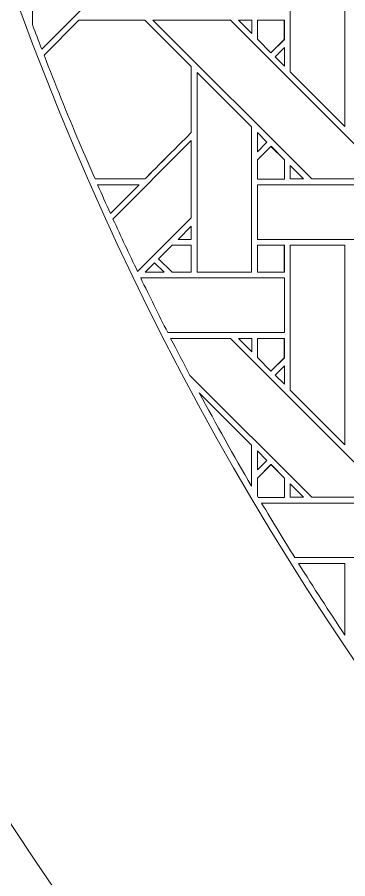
# Model space of a CAD drawing. Header units: inches. Extents: x 2.4 to 22.4, y -0.9 to 19.1.
# Drawn here: x 4.036 to 5.022, y 3.451 to 6.02 of the extents above; entities that cross this region are included whole.
import ezdxf

# ---------------------------------------------------------------- set-up
doc = ezdxf.new("R2010")
doc.units = ezdxf.units.IN
doc.header["$MEASUREMENT"] = 0
doc.layers.add('Design', color=7, linetype='Continuous', lineweight=0)

msp = doc.modelspace()

# ---------------------------------------------------------------- linework, layer by layer
at = {"layer": 'Design'}
for points, knots in [([(12.3829, 19.0948), (6.86, 19.0948), (2.3829, 14.6176), (2.3829, 9.0948), (2.3829, 3.5719), (6.86, -0.9052), (12.3829, -0.9052), (17.9057, -0.9052), (22.3829, 3.5719), (22.3829, 9.0948), (22.3829, 14.6176), (17.9057, 19.0948), (12.3829, 19.0948)], [0, 0, 0, 0, 1, 1, 1, 2, 2, 2, 3, 3, 3, 4, 4, 4, 4]), ([(12.3829, 17.972), (7.4801, 17.972), (3.5056, 13.9975), (3.5056, 9.0948), (3.5056, 4.192), (7.4801, 0.2175), (12.3829, 0.2175), (17.2856, 0.2175), (21.2601, 4.192), (21.2601, 9.0948), (21.2601, 13.9975), (17.2856, 17.972), (12.3829, 17.972)], [0, 0, 0, 0, 1, 1, 1, 2, 2, 2, 3, 3, 3, 4, 4, 4, 4]), ([(4.2181, 6.2631), (4.2675, 6.3122), (4.5001, 6.545), (4.5555, 6.6005), (4.5555, 6.6005), (4.5555, 6.3705), (4.5555, 6.3705), (4.5555, 6.3705), (4.1095, 5.9245), (4.1095, 5.9245), (4.1002, 5.9488), (4.091, 5.9732), (4.0818, 5.9976), (4.0818, 5.9976), (4.0818, 6.1269), (4.0818, 6.1269), (4.0818, 6.1269), (4.2181, 6.2631), (4.2181, 6.2631)], [0, 0, 0, 0, 1, 1, 1, 2, 2, 2, 3, 3, 3, 4, 4, 4, 5, 5, 5, 6, 6, 6, 6]), ([(5.0134, 6.289), (5.0134, 6.289), (5.0134, 5.6939), (5.0134, 5.6939), (5.0134, 5.6939), (4.8505, 5.8568), (4.8505, 5.8568), (4.8505, 5.8568), (4.8505, 6.289), (4.8505, 6.289), (4.8505, 6.289), (5.0134, 6.289), (5.0134, 6.289)], [0, 0, 0, 0, 1, 1, 1, 2, 2, 2, 3, 3, 3, 4, 4, 4, 4]), ([(4.2211, 5.6474), (4.1847, 5.7335), (4.1499, 5.82), (4.1163, 5.9069), (4.1163, 5.9069), (4.2204, 6.0111), (4.2204, 6.0111), (4.2204, 6.0111), (4.4166, 6.0111), (4.4166, 6.0111), (4.4166, 6.0111), (4.5554, 5.8724), (4.5554, 5.8724), (4.5554, 5.8724), (4.5554, 5.6762), (4.5554, 5.6762), (4.5376, 5.6582), (4.4256, 5.5465), (4.4167, 5.5375), (4.4167, 5.5375), (4.2685, 5.5375), (4.2685, 5.5375), (4.2525, 5.574), (4.2367, 5.6106), (4.2211, 5.6474)], [0, 0, 0, 0, 1, 1, 1, 2, 2, 2, 3, 3, 3, 4, 4, 4, 5, 5, 5, 6, 6, 6, 7, 7, 7, 8, 8, 8, 8]), ([(4.2211, 5.6474), (4.1847, 5.7334), (4.1499, 5.82), (4.1163, 5.9069), (4.1163, 5.9069), (4.2205, 6.0111), (4.2205, 6.0111), (4.2205, 6.0111), (4.4168, 6.0111), (4.4168, 6.0111), (4.4168, 6.0111), (4.5555, 5.8724), (4.5555, 5.8724), (4.5555, 5.8724), (4.5555, 5.6762), (4.5555, 5.6762), (4.5377, 5.6583), (4.4258, 5.5465), (4.4168, 5.5375), (4.4168, 5.5375), (4.2685, 5.5375), (4.2685, 5.5375), (4.2525, 5.574), (4.2367, 5.6106), (4.2211, 5.6474)], [0, 0, 0, 0, 1, 1, 1, 2, 2, 2, 3, 3, 3, 4, 4, 4, 5, 5, 5, 6, 6, 6, 7, 7, 7, 8, 8, 8, 8]), ([(4.441, 6.0112), (4.441, 6.0112), (4.6719, 6.0112), (4.6719, 6.0112), (4.6719, 6.0112), (5.1456, 5.5375), (5.1456, 5.5375), (5.1456, 5.5375), (4.9145, 5.5375), (4.9145, 5.5375), (4.9145, 5.5375), (4.441, 6.0112), (4.441, 6.0112)], [0, 0, 0, 0, 1, 1, 1, 2, 2, 2, 3, 3, 3, 4, 4, 4, 4]), ([(4.7355, 6.0111), (4.7355, 6.0111), (4.7355, 5.9713), (4.7355, 5.9713), (4.7355, 5.9713), (4.6961, 6.0111), (4.6961, 6.0111), (4.6961, 6.0111), (4.7355, 6.0111), (4.7355, 6.0111)], [0, 0, 0, 0, 1, 1, 1, 2, 2, 2, 3, 3, 3, 3]), ([(4.8328, 6.0111), (4.8328, 6.0111), (4.8328, 5.9535), (4.8328, 5.9535), (4.8328, 5.9535), (4.7929, 5.9136), (4.7929, 5.9136), (4.7929, 5.9136), (4.7526, 5.9539), (4.7526, 5.9539), (4.7526, 5.9539), (4.7526, 6.0111), (4.7526, 6.0111), (4.7526, 6.0111), (4.8328, 6.0111), (4.8328, 6.0111)], [0, 0, 0, 0, 1, 1, 1, 2, 2, 2, 3, 3, 3, 4, 4, 4, 5, 5, 5, 5]), ([(4.793, 5.9136), (4.793, 5.9136), (4.7527, 5.9539), (4.7527, 5.9539), (4.7527, 5.9539), (4.7527, 6.0111), (4.7527, 6.0111), (4.7527, 6.0111), (4.833, 6.0111), (4.833, 6.0111), (4.833, 6.0111), (4.833, 5.9535), (4.833, 5.9535), (4.833, 5.9535), (4.793, 5.9136), (4.793, 5.9136)], [0, 0, 0, 0, 1, 1, 1, 2, 2, 2, 3, 3, 3, 4, 4, 4, 5, 5, 5, 5]), ([(4.833, 5.9293), (4.833, 5.9293), (4.833, 5.8741), (4.833, 5.8741), (4.833, 5.8741), (4.8052, 5.9015), (4.8052, 5.9015), (4.8052, 5.9015), (4.833, 5.9293), (4.833, 5.9293)], [0, 0, 0, 0, 1, 1, 1, 2, 2, 2, 3, 3, 3, 3]), ([(4.7354, 5.6932), (4.7354, 5.6932), (4.7354, 5.2595), (4.7354, 5.2595), (4.7354, 5.2595), (4.5727, 5.2595), (4.5727, 5.2595), (4.5727, 5.2595), (4.5727, 5.8553), (4.5727, 5.8553), (4.5727, 5.8553), (4.7354, 5.6932), (4.7354, 5.6932)], [0, 0, 0, 0, 1, 1, 1, 2, 2, 2, 3, 3, 3, 4, 4, 4, 4]), ([(4.5555, 5.6518), (4.5555, 5.6518), (4.5555, 5.4217), (4.5555, 5.4217), (4.5555, 5.4217), (4.3953, 5.2615), (4.3953, 5.2615), (4.3703, 5.3134), (4.346, 5.3657), (4.322, 5.4182), (4.322, 5.4182), (4.5555, 5.6518), (4.5555, 5.6518)], [0, 0, 0, 0, 1, 1, 1, 2, 2, 2, 3, 3, 3, 4, 4, 4, 4]), ([(4.7527, 5.6189), (4.7527, 5.6189), (4.7527, 5.6757), (4.7527, 5.6757), (4.7527, 5.6757), (4.7809, 5.6471), (4.7809, 5.6471), (4.7809, 5.6471), (4.7527, 5.6189), (4.7527, 5.6189)], [0, 0, 0, 0, 1, 1, 1, 2, 2, 2, 3, 3, 3, 3]), ([(4.7526, 5.5372), (4.7526, 5.5372), (4.7526, 5.5945), (4.7526, 5.5945), (4.7526, 5.5945), (4.7929, 5.6348), (4.7929, 5.6348), (4.7929, 5.6348), (4.8332, 5.5945), (4.8332, 5.5945), (4.8332, 5.5945), (4.8332, 5.5372), (4.8332, 5.5372), (4.8332, 5.5372), (4.7526, 5.5372), (4.7526, 5.5372)], [0, 0, 0, 0, 1, 1, 1, 2, 2, 2, 3, 3, 3, 4, 4, 4, 5, 5, 5, 5]), ([(4.7931, 5.6349), (4.7931, 5.6349), (4.8334, 5.5946), (4.8334, 5.5946), (4.8334, 5.5946), (4.8334, 5.5373), (4.8334, 5.5373), (4.8334, 5.5373), (4.7527, 5.5373), (4.7527, 5.5373), (4.7527, 5.5373), (4.7527, 5.5946), (4.7527, 5.5946), (4.7527, 5.5946), (4.7931, 5.6349), (4.7931, 5.6349)], [0, 0, 0, 0, 1, 1, 1, 2, 2, 2, 3, 3, 3, 4, 4, 4, 5, 5, 5, 5]), ([(4.8506, 5.5375), (4.8506, 5.5375), (4.8506, 5.5773), (4.8506, 5.5773), (4.8506, 5.5773), (4.8903, 5.5375), (4.8903, 5.5375), (4.8903, 5.5375), (4.8506, 5.5375), (4.8506, 5.5375)], [0, 0, 0, 0, 1, 1, 1, 2, 2, 2, 3, 3, 3, 3]), ([(4.3997, 5.5202), (4.3997, 5.5202), (4.3143, 5.4349), (4.3143, 5.4349), (4.3015, 5.4633), (4.2888, 5.4917), (4.2762, 5.5202), (4.2762, 5.5202), (4.3997, 5.5202), (4.3997, 5.5202)], [0, 0, 0, 0, 1, 1, 1, 2, 2, 2, 3, 3, 3, 3]), ([(4.7527, 5.3576), (4.7527, 5.3576), (4.7527, 5.5202), (4.7527, 5.5202), (4.7527, 5.5202), (5.3484, 5.5202), (5.3484, 5.5202), (5.3484, 5.5202), (5.1857, 5.3576), (5.1857, 5.3576), (5.1857, 5.3576), (4.7527, 5.3576), (4.7527, 5.3576)], [0, 0, 0, 0, 1, 1, 1, 2, 2, 2, 3, 3, 3, 4, 4, 4, 4]), ([(4.5158, 5.3576), (4.5158, 5.3576), (4.5555, 5.3973), (4.5555, 5.3973), (4.5555, 5.3973), (4.5555, 5.3576), (4.5555, 5.3576), (4.5555, 5.3576), (4.5158, 5.3576), (4.5158, 5.3576)], [0, 0, 0, 0, 1, 1, 1, 2, 2, 2, 3, 3, 3, 3]), ([(4.5554, 5.3402), (4.5554, 5.3402), (4.5554, 5.2594), (4.5554, 5.2594), (4.5554, 5.2594), (4.4983, 5.2594), (4.4983, 5.2594), (4.4983, 5.2594), (4.4579, 5.2998), (4.4579, 5.2998), (4.4579, 5.2998), (4.4983, 5.3402), (4.4983, 5.3402), (4.4983, 5.3402), (4.5554, 5.3402), (4.5554, 5.3402)], [0, 0, 0, 0, 1, 1, 1, 2, 2, 2, 3, 3, 3, 4, 4, 4, 5, 5, 5, 5]), ([(4.5555, 5.3403), (4.5555, 5.3403), (4.5555, 5.2595), (4.5555, 5.2595), (4.5555, 5.2595), (4.4984, 5.2595), (4.4984, 5.2595), (4.4984, 5.2595), (4.4581, 5.2999), (4.4581, 5.2999), (4.4581, 5.2999), (4.4985, 5.3403), (4.4985, 5.3403), (4.4985, 5.3403), (4.5555, 5.3403), (4.5555, 5.3403)], [0, 0, 0, 0, 1, 1, 1, 2, 2, 2, 3, 3, 3, 4, 4, 4, 5, 5, 5, 5]), ([(4.7526, 5.2594), (4.7526, 5.2594), (4.7526, 5.3402), (4.7526, 5.3402), (4.7526, 5.3402), (4.8328, 5.3402), (4.8328, 5.3402), (4.8328, 5.3402), (4.8328, 5.2594), (4.8328, 5.2594), (4.8328, 5.2594), (4.7526, 5.2594), (4.7526, 5.2594)], [0, 0, 0, 0, 1, 1, 1, 2, 2, 2, 3, 3, 3, 4, 4, 4, 4]), ([(4.833, 5.3403), (4.833, 5.3403), (4.833, 5.2595), (4.833, 5.2595), (4.833, 5.2595), (4.7527, 5.2595), (4.7527, 5.2595), (4.7527, 5.2595), (4.7527, 5.3403), (4.7527, 5.3403), (4.7527, 5.3403), (4.833, 5.3403), (4.833, 5.3403)], [0, 0, 0, 0, 1, 1, 1, 2, 2, 2, 3, 3, 3, 4, 4, 4, 4]), ([(5.0134, 5.3403), (5.0134, 5.3403), (5.0134, 4.7452), (5.0134, 4.7452), (5.0134, 4.7452), (4.8505, 4.9081), (4.8505, 4.9081), (4.8505, 4.9081), (4.8505, 5.3403), (4.8505, 5.3403), (4.8505, 5.3403), (5.0134, 5.3403), (5.0134, 5.3403)], [0, 0, 0, 0, 1, 1, 1, 2, 2, 2, 3, 3, 3, 4, 4, 4, 4]), ([(4.4742, 5.2595), (4.4742, 5.2595), (4.4177, 5.2595), (4.4177, 5.2595), (4.4177, 5.2595), (4.4459, 5.2878), (4.4459, 5.2878), (4.4459, 5.2878), (4.4742, 5.2595), (4.4742, 5.2595)], [0, 0, 0, 0, 1, 1, 1, 2, 2, 2, 3, 3, 3, 3]), ([(4.833, 5.2424), (4.833, 5.2424), (4.833, 5.0795), (4.833, 5.0795), (4.833, 5.0795), (4.4852, 5.0795), (4.4852, 5.0795), (4.4578, 5.1335), (4.4309, 5.1878), (4.4045, 5.2424), (4.4045, 5.2424), (4.833, 5.2424), (4.833, 5.2424)], [0, 0, 0, 0, 1, 1, 1, 2, 2, 2, 3, 3, 3, 4, 4, 4, 4]), ([(4.4939, 5.0624), (4.4939, 5.0624), (4.6719, 5.0624), (4.6719, 5.0624), (4.6719, 5.0624), (5.1456, 4.5888), (5.1456, 4.5888), (5.1456, 4.5888), (4.9146, 4.5888), (4.9146, 4.5888), (4.9146, 4.5888), (4.5515, 4.9519), (4.5515, 4.9519), (4.5321, 4.9886), (4.5128, 5.0254), (4.4939, 5.0624)], [0, 0, 0, 0, 1, 1, 1, 2, 2, 2, 3, 3, 3, 4, 4, 4, 5, 5, 5, 5]), ([(4.7355, 5.0624), (4.7355, 5.0624), (4.7355, 5.0226), (4.7355, 5.0226), (4.7355, 5.0226), (4.6961, 5.0624), (4.6961, 5.0624), (4.6961, 5.0624), (4.7355, 5.0624), (4.7355, 5.0624)], [0, 0, 0, 0, 1, 1, 1, 2, 2, 2, 3, 3, 3, 3]), ([(4.8328, 5.0624), (4.8328, 5.0624), (4.8328, 5.0048), (4.8328, 5.0048), (4.8328, 5.0048), (4.7929, 4.9648), (4.7929, 4.9648), (4.7929, 4.9648), (4.7526, 5.0052), (4.7526, 5.0052), (4.7526, 5.0052), (4.7526, 5.0624), (4.7526, 5.0624), (4.7526, 5.0624), (4.8328, 5.0624), (4.8328, 5.0624)], [0, 0, 0, 0, 1, 1, 1, 2, 2, 2, 3, 3, 3, 4, 4, 4, 5, 5, 5, 5]), ([(4.793, 4.9649), (4.793, 4.9649), (4.7527, 5.0052), (4.7527, 5.0052), (4.7527, 5.0052), (4.7527, 5.0624), (4.7527, 5.0624), (4.7527, 5.0624), (4.833, 5.0624), (4.833, 5.0624), (4.833, 5.0624), (4.833, 5.0048), (4.833, 5.0048), (4.833, 5.0048), (4.793, 4.9649), (4.793, 4.9649)], [0, 0, 0, 0, 1, 1, 1, 2, 2, 2, 3, 3, 3, 4, 4, 4, 5, 5, 5, 5]), ([(4.833, 4.9806), (4.833, 4.9806), (4.833, 4.9254), (4.833, 4.9254), (4.833, 4.9254), (4.8052, 4.9528), (4.8052, 4.9528), (4.8052, 4.9528), (4.833, 4.9806), (4.833, 4.9806)], [0, 0, 0, 0, 1, 1, 1, 2, 2, 2, 3, 3, 3, 3]), ([(4.5791, 4.9002), (4.5791, 4.9002), (4.7354, 4.7445), (4.7354, 4.7445), (4.7354, 4.7445), (4.7354, 4.6218), (4.7354, 4.6218), (4.6817, 4.7136), (4.6296, 4.8064), (4.5791, 4.9002)], [0, 0, 0, 0, 1, 1, 1, 2, 2, 2, 3, 3, 3, 3]), ([(4.7809, 4.6984), (4.7809, 4.6984), (4.7527, 4.6702), (4.7527, 4.6702), (4.7527, 4.6702), (4.7527, 4.727), (4.7527, 4.727), (4.7527, 4.727), (4.7809, 4.6984), (4.7809, 4.6984)], [0, 0, 0, 0, 1, 1, 1, 2, 2, 2, 3, 3, 3, 3]), ([(4.7526, 4.5924), (4.7526, 4.5924), (4.7526, 4.6458), (4.7526, 4.6458), (4.7526, 4.6458), (4.7929, 4.6861), (4.7929, 4.6861), (4.7929, 4.6861), (4.8332, 4.6458), (4.8332, 4.6458), (4.8332, 4.6458), (4.8332, 4.5885), (4.8332, 4.5885), (4.8332, 4.5885), (4.7549, 4.5885), (4.7549, 4.5885), (4.7541, 4.5898), (4.7534, 4.5911), (4.7526, 4.5924)], [0, 0, 0, 0, 1, 1, 1, 2, 2, 2, 3, 3, 3, 4, 4, 4, 5, 5, 5, 6, 6, 6, 6]), ([(4.7527, 4.6458), (4.7527, 4.6458), (4.7931, 4.6862), (4.7931, 4.6862), (4.7931, 4.6862), (4.8334, 4.6458), (4.8334, 4.6458), (4.8334, 4.6458), (4.8334, 4.5885), (4.8334, 4.5885), (4.8334, 4.5885), (4.7549, 4.5885), (4.7549, 4.5885), (4.7542, 4.5897), (4.7534, 4.591), (4.7527, 4.5922), (4.7527, 4.5922), (4.7527, 4.6458), (4.7527, 4.6458)], [0, 0, 0, 0, 1, 1, 1, 2, 2, 2, 3, 3, 3, 4, 4, 4, 5, 5, 5, 6, 6, 6, 6]), ([(4.8904, 4.5888), (4.8904, 4.5888), (4.8506, 4.5888), (4.8506, 4.5888), (4.8506, 4.5888), (4.8506, 4.6286), (4.8506, 4.6286), (4.8506, 4.6286), (4.8904, 4.5888), (4.8904, 4.5888)], [0, 0, 0, 0, 1, 1, 1, 2, 2, 2, 3, 3, 3, 3]), ([(4.7651, 4.5715), (4.7651, 4.5715), (5.3484, 4.5715), (5.3484, 4.5715), (5.3484, 4.5715), (5.1857, 4.4088), (5.1857, 4.4088), (5.1857, 4.4088), (4.8641, 4.4088), (4.8641, 4.4088), (4.8305, 4.4627), (4.7975, 4.5169), (4.7651, 4.5715)], [0, 0, 0, 0, 1, 1, 1, 2, 2, 2, 3, 3, 3, 4, 4, 4, 4]), ([(4.875, 4.3916), (4.875, 4.3916), (5.0134, 4.3916), (5.0134, 4.3916), (5.0134, 4.3916), (5.0134, 4.1779), (5.0134, 4.1779), (4.9663, 4.2485), (4.9201, 4.3197), (4.875, 4.3916)], [0, 0, 0, 0, 1, 1, 1, 2, 2, 2, 3, 3, 3, 3])]:
    msp.add_open_spline(points, degree=3, knots=knots, dxfattribs=at)

doc.saveas('drawing.dxf')
